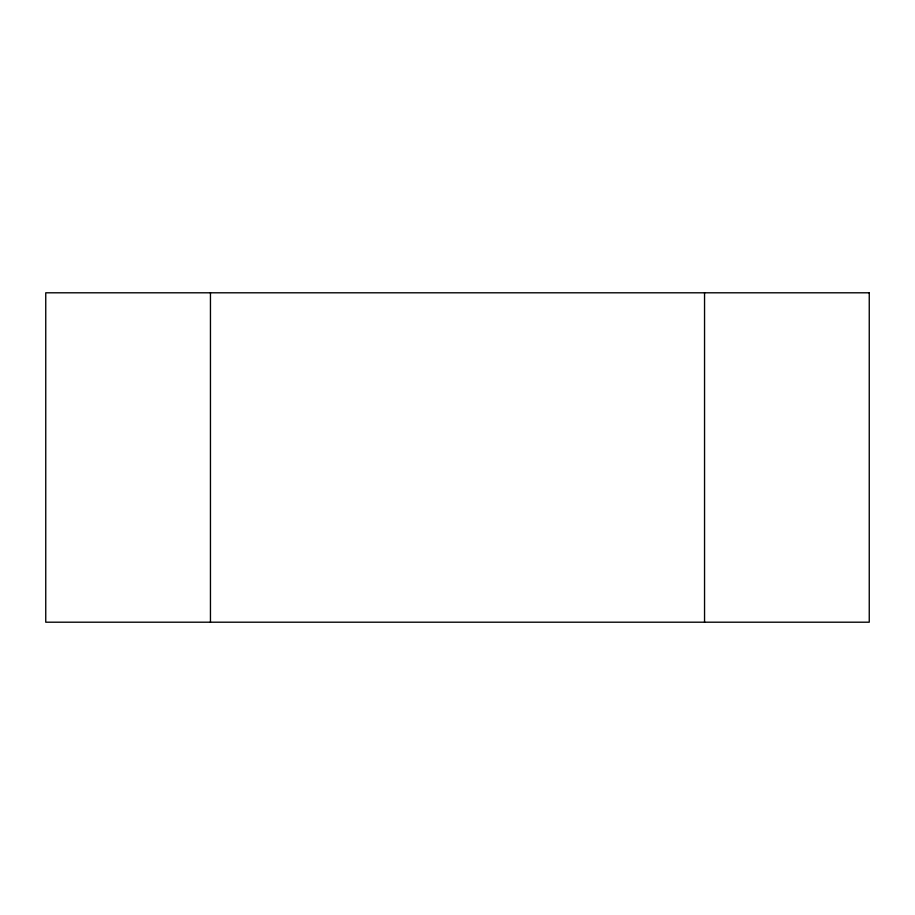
<?xml version="1.0" encoding="UTF-8"?>
<svg xmlns="http://www.w3.org/2000/svg" width="915" height="915" viewBox="0 0 915 915"><rect width="100%" height="100%" fill="white"/><g stroke="black" fill="none" stroke-linecap="round" stroke-linejoin="round"><path stroke-width="1.37" d="M704.55 292.8L704.55 622.2M210.45 292.8L210.45 622.2M869.25 292.8L45.75 292.8L45.75 622.2L869.25 622.2L869.25 292.8"/></g></svg>
